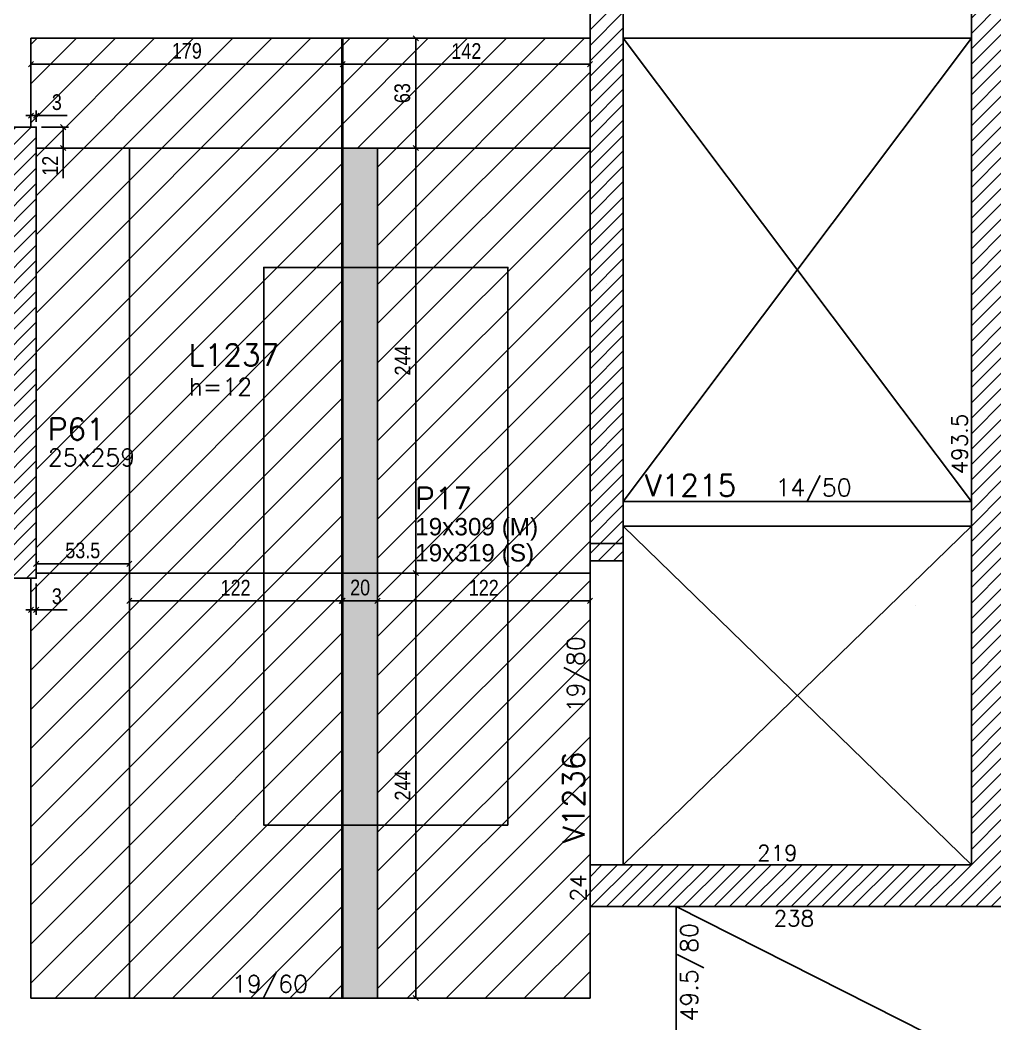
# Model space of a CAD drawing. Extents: x -3557 to 8661, y -614 to 3008.
# Drawn here: x -2554 to -1994, y 425 to 1001 of the extents above; entities that cross this region are included whole.
import ezdxf

# ---------------------------------------------------------------- set-up
doc = ezdxf.new("R2010")
doc.units = 0
for name, color, linetype in [('242', 12, 'Continuous'), ('COTA', 241, 'Continuous'), ('F-LAJES-DIM', 2, 'Continuous'), ('F-LAJES-NOME', 4, 'Continuous'), ('F-PILARES-DIM', 172, 'Continuous'), ('F-PILARES-HACH', 174, 'Continuous'), ('F-PILARES-NOME', 170, 'Continuous'), ('F-PILARES-S', 170, 'Continuous'), ('F-PILARES-V', 170, 'Continuous'), ('F-VIGAS', 3, 'Continuous'), ('F-VIGAS-DIM', 2, 'Continuous'), ('F-VIGAS-NOME', 4, 'Continuous'), ('F-VÃO', 1, 'Continuous'), ('Painéis', 200, 'Continuous')]:
    doc.layers.add(name, color=color, linetype=linetype)
doc.layers.add('Hachura', color=251, linetype='Continuous', lineweight=9)
doc.styles.add('COTA TECNICA-50', font='techl___.ttf', dxfattribs={"height": 9})
doc.styles.add('MCP', font='romans.shx')
doc.styles.get("Standard").update_dxf_attribs({"font": 'arial.ttf'})
doc.dimstyles.new('COTA PAINEL-50', dxfattribs={"dimtxt": 9, "dimasz": 3, "dimexe": 3, "dimexo": 3, "dimgap": 3, "dimtad": 1, "dimdec": 1, "dimzin": 12, "dimdsep": 46, "dimtxsty": 'COTA TECNICA-50', "dimblk1": 'OBLIQUE', "dimblk2": 'OBLIQUE', "dimsah": 1, "dimcen": 0.9, "dimclrd": 4, "dimclre": 4, "dimclrt": 240, "dimadec": 1, "dimazin": 3, "dimtfac": 1, "dimtdec": 1, "dimtmove": 0, "dimatfit": 3, "dimfxl": 1, "dimtolj": 1, "dimtzin": 12, "dimarcsym": 0})
pattern_1 = [(45, (-2007.842, 515.9404), (-4.419417, 4.419417), [])]
pattern_2 = [(45, (-5980.992, -425.763), (-11.22532, 11.22532), [])]

# ---------------------------------------------------------------- blocks, each defined once
blk = doc.blocks.new('_Oblique')
at = {"color": 0, "linetype": 'ByBlock', "lineweight": -2}
blk.add_line((-0.5, -0.5), (0.5, 0.5), dxfattribs=at)
blk = doc.blocks.new('*D140')
at = {"layer": 'COTA', "color": 4, "lineweight": -2, "transparency": 16777216}
for p, q in [((-2544.84, 686.44), (-2544.84, 691.67)), ((-2491.34, 686.44), (-2491.34, 691.67)), ((-2544.84, 688.67), (-2491.34, 688.67))]:
    blk.add_line(p, q, dxfattribs=at)
at = {"layer": 'Defpoints', "color": 0, "transparency": 16777216}
for p in [(-2491.34, 688.67), (-2544.84, 683.44), (-2491.34, 683.44)]:
    blk.add_point(p, dxfattribs=at)
at = {"layer": 'COTA', "color": 4, "lineweight": -2, "transparency": 16777216, "xscale": 3, "yscale": 3, "zscale": 3, "rotation": 180}
blk.add_blockref('_Oblique', (-2544.84, 688.67), dxfattribs=at)
at = {"layer": 'COTA', "color": 4, "lineweight": -2, "transparency": 16777216, "xscale": 3, "yscale": 3, "zscale": 3}
blk.add_blockref('_Oblique', (-2491.34, 688.67), dxfattribs=at)
at = {"layer": 'COTA', "color": 240, "transparency": 16777216, "insert": (-2518.09, 696.37), "char_height": 9, "attachment_point": 5, "style": 'COTA TECNICA-50'}
blk.add_mtext('\\A1;53.5', dxfattribs=at)
blk = doc.blocks.new('*D141')
at = {"layer": 'COTA', "color": 4, "lineweight": -2, "transparency": 16777216}
for p, q in [((-2491.34, 680.44), (-2491.34, 664.47)), ((-2369.34, 680.44), (-2369.34, 664.47)), ((-2491.34, 667.47), (-2369.34, 667.47))]:
    blk.add_line(p, q, dxfattribs=at)
at = {"layer": 'Defpoints', "color": 0, "transparency": 16777216}
for p in [(-2491.34, 683.44), (-2369.34, 683.44), (-2369.34, 667.47)]:
    blk.add_point(p, dxfattribs=at)
at = {"layer": 'COTA', "color": 4, "lineweight": -2, "transparency": 16777216, "xscale": 3, "yscale": 3, "zscale": 3, "rotation": 180}
blk.add_blockref('_Oblique', (-2491.34, 667.47), dxfattribs=at)
at = {"layer": 'COTA', "color": 4, "lineweight": -2, "transparency": 16777216, "xscale": 3, "yscale": 3, "zscale": 3}
blk.add_blockref('_Oblique', (-2369.34, 667.47), dxfattribs=at)
at = {"layer": 'COTA', "color": 240, "transparency": 16777216, "insert": (-2430.34, 675.02), "char_height": 9, "attachment_point": 5, "style": 'COTA TECNICA-50'}
blk.add_mtext('\\A1;122', dxfattribs=at)
blk = doc.blocks.new('*D142')
at = {"layer": 'COTA', "color": 4, "lineweight": -2, "transparency": 16777216}
for p, q in [((-2368.84, 680.44), (-2368.84, 664.47)), ((-2348.84, 680.44), (-2348.84, 664.47)), ((-2368.84, 667.47), (-2348.84, 667.47))]:
    blk.add_line(p, q, dxfattribs=at)
at = {"layer": 'Defpoints', "color": 0, "transparency": 16777216}
for p in [(-2368.84, 683.44), (-2348.84, 683.44), (-2348.84, 667.47)]:
    blk.add_point(p, dxfattribs=at)
at = {"layer": 'COTA', "color": 4, "lineweight": -2, "transparency": 16777216, "xscale": 3, "yscale": 3, "zscale": 3, "rotation": 180}
blk.add_blockref('_Oblique', (-2368.84, 667.47), dxfattribs=at)
at = {"layer": 'COTA', "color": 4, "lineweight": -2, "transparency": 16777216, "xscale": 3, "yscale": 3, "zscale": 3}
blk.add_blockref('_Oblique', (-2348.84, 667.47), dxfattribs=at)
at = {"layer": 'COTA', "color": 240, "transparency": 16777216, "insert": (-2358.84, 675.06), "char_height": 9, "attachment_point": 5, "style": 'COTA TECNICA-50'}
blk.add_mtext('\\A1;20', dxfattribs=at)
blk = doc.blocks.new('*D143')
at = {"layer": 'COTA', "color": 4, "lineweight": -2, "transparency": 16777216}
for p, q in [((-2348.84, 680.44), (-2348.84, 664.47)), ((-2226.84, 680.44), (-2226.84, 664.47)), ((-2348.84, 667.47), (-2226.84, 667.47))]:
    blk.add_line(p, q, dxfattribs=at)
at = {"layer": 'Defpoints', "color": 0, "transparency": 16777216}
for p in [(-2348.84, 683.44), (-2226.84, 683.44), (-2226.84, 667.47)]:
    blk.add_point(p, dxfattribs=at)
at = {"layer": 'COTA', "color": 4, "lineweight": -2, "transparency": 16777216, "xscale": 3, "yscale": 3, "zscale": 3, "rotation": 180}
blk.add_blockref('_Oblique', (-2348.84, 667.47), dxfattribs=at)
at = {"layer": 'COTA', "color": 4, "lineweight": -2, "transparency": 16777216, "xscale": 3, "yscale": 3, "zscale": 3}
blk.add_blockref('_Oblique', (-2226.84, 667.47), dxfattribs=at)
at = {"layer": 'COTA', "color": 240, "transparency": 16777216, "insert": (-2287.84, 675.02), "char_height": 9, "attachment_point": 5, "style": 'COTA TECNICA-50'}
blk.add_mtext('\\A1;122', dxfattribs=at)
blk = doc.blocks.new('*D144')
at = {"layer": 'COTA', "color": 4, "lineweight": -2, "transparency": 16777216}
for p, q in [((-2345.84, 683.44), (-2323.9, 683.44)), ((-2326.9, 439.44), (-2326.9, 683.44)), ((-2345.84, 439.44), (-2323.9, 439.44))]:
    blk.add_line(p, q, dxfattribs=at)
at = {"layer": 'Defpoints', "color": 0, "transparency": 16777216}
for p in [(-2348.84, 683.44), (-2326.9, 683.44), (-2348.84, 439.44)]:
    blk.add_point(p, dxfattribs=at)
at = {"layer": 'COTA', "color": 4, "lineweight": -2, "transparency": 16777216, "xscale": 3, "yscale": 3, "zscale": 3}
for p, rotation in [((-2326.9, 683.44), 90), ((-2326.9, 439.44), 270)]:
    blk.add_blockref('_Oblique', p, dxfattribs=dict(at, rotation=rotation))
at = {"layer": 'COTA', "color": 240, "transparency": 16777216, "insert": (-2334.46, 561.44), "char_height": 9, "attachment_point": 5, "rotation": 90, "style": 'COTA TECNICA-50'}
blk.add_mtext('\\A1;244', dxfattribs=at)
blk = doc.blocks.new('*D145')
at = {"layer": 'COTA', "color": 4, "lineweight": -2, "transparency": 16777216}
for p, q in [((-2345.84, 927.44), (-2323.9, 927.44)), ((-2326.9, 683.44), (-2326.9, 927.44)), ((-2345.84, 683.44), (-2323.9, 683.44))]:
    blk.add_line(p, q, dxfattribs=at)
at = {"layer": 'Defpoints', "color": 0, "transparency": 16777216}
for p in [(-2348.84, 927.44), (-2326.9, 927.44), (-2348.84, 683.44)]:
    blk.add_point(p, dxfattribs=at)
at = {"layer": 'COTA', "color": 4, "lineweight": -2, "transparency": 16777216, "xscale": 3, "yscale": 3, "zscale": 3}
for p, rotation in [((-2326.9, 927.44), 90), ((-2326.9, 683.44), 270)]:
    blk.add_blockref('_Oblique', p, dxfattribs=dict(at, rotation=rotation))
at = {"layer": 'COTA', "color": 240, "transparency": 16777216, "insert": (-2334.46, 805.44), "char_height": 9, "attachment_point": 5, "rotation": 90, "style": 'COTA TECNICA-50'}
blk.add_mtext('\\A1;244', dxfattribs=at)
blk = doc.blocks.new('*D146')
at = {"layer": 'COTA', "color": 4, "lineweight": -2, "transparency": 16777216}
for p, q in [((-2326.9, 927.44), (-2326.9, 990.44)), ((-2345.84, 927.44), (-2323.9, 927.44))]:
    blk.add_line(p, q, dxfattribs=at)
at = {"layer": 'Defpoints', "color": 0, "transparency": 16777216}
for p in [(-2326.9, 990.44), (-2326.9, 990.44), (-2348.84, 927.44)]:
    blk.add_point(p, dxfattribs=at)
at = {"layer": 'COTA', "color": 4, "lineweight": -2, "transparency": 16777216, "xscale": 3, "yscale": 3, "zscale": 3}
for p, rotation in [((-2326.9, 990.44), 90), ((-2326.9, 927.44), 270)]:
    blk.add_blockref('_Oblique', p, dxfattribs=dict(at, rotation=rotation))
at = {"layer": 'COTA', "color": 240, "transparency": 16777216, "insert": (-2334.59, 958.94), "char_height": 9, "attachment_point": 5, "rotation": 90, "style": 'COTA TECNICA-50'}
blk.add_mtext('\\A1;63', dxfattribs=at)
blk = doc.blocks.new('*D147')
at = {"layer": 'COTA', "color": 4, "lineweight": -2, "transparency": 16777216}
for p, q in [((-2547.84, 987.44), (-2547.84, 972.57)), ((-2368.84, 987.44), (-2368.84, 972.57)), ((-2547.84, 975.57), (-2368.84, 975.57))]:
    blk.add_line(p, q, dxfattribs=at)
at = {"layer": 'Defpoints', "color": 0, "transparency": 16777216}
for p in [(-2547.84, 990.44), (-2368.84, 990.44), (-2368.84, 975.57)]:
    blk.add_point(p, dxfattribs=at)
at = {"layer": 'COTA', "color": 4, "lineweight": -2, "transparency": 16777216, "xscale": 3, "yscale": 3, "zscale": 3, "rotation": 180}
blk.add_blockref('_Oblique', (-2547.84, 975.57), dxfattribs=at)
at = {"layer": 'COTA', "color": 4, "lineweight": -2, "transparency": 16777216, "xscale": 3, "yscale": 3, "zscale": 3}
blk.add_blockref('_Oblique', (-2368.84, 975.57), dxfattribs=at)
at = {"layer": 'COTA', "color": 240, "transparency": 16777216, "insert": (-2458.34, 983.16), "char_height": 9, "attachment_point": 5, "style": 'COTA TECNICA-50'}
blk.add_mtext('\\A1;179', dxfattribs=at)
blk = doc.blocks.new('*D148')
at = {"layer": 'COTA', "color": 4, "lineweight": -2, "transparency": 16777216}
for p, q in [((-2368.84, 987.44), (-2368.84, 972.57)), ((-2226.84, 987.44), (-2226.84, 972.57)), ((-2368.84, 975.57), (-2226.84, 975.57))]:
    blk.add_line(p, q, dxfattribs=at)
at = {"layer": 'Defpoints', "color": 0, "transparency": 16777216}
for p in [(-2368.84, 990.44), (-2226.84, 990.44), (-2226.84, 975.57)]:
    blk.add_point(p, dxfattribs=at)
at = {"layer": 'COTA', "color": 4, "lineweight": -2, "transparency": 16777216, "xscale": 3, "yscale": 3, "zscale": 3, "rotation": 180}
blk.add_blockref('_Oblique', (-2368.84, 975.57), dxfattribs=at)
at = {"layer": 'COTA', "color": 4, "lineweight": -2, "transparency": 16777216, "xscale": 3, "yscale": 3, "zscale": 3}
blk.add_blockref('_Oblique', (-2226.84, 975.57), dxfattribs=at)
at = {"layer": 'COTA', "color": 240, "transparency": 16777216, "insert": (-2297.84, 983.13), "char_height": 9, "attachment_point": 5, "style": 'COTA TECNICA-50'}
blk.add_mtext('\\A1;142', dxfattribs=at)
blk = doc.blocks.new('*D149')
at = {"layer": 'COTA', "color": 4, "lineweight": -2, "transparency": 16777216}
for p, q in [((-2547.84, 946.02), (-2550.84, 946.02)), ((-2547.84, 942.44), (-2547.84, 949.02)), ((-2547.84, 946.02), (-2544.84, 946.02)), ((-2544.84, 942.44), (-2544.84, 949.02)), ((-2544.84, 946.02), (-2527.14, 946.02))]:
    blk.add_line(p, q, dxfattribs=at)
at = {"layer": 'Defpoints', "color": 0, "transparency": 16777216}
for p in [(-2544.84, 946.02), (-2547.84, 939.44), (-2544.84, 939.44)]:
    blk.add_point(p, dxfattribs=at)
at = {"layer": 'COTA', "color": 4, "lineweight": -2, "transparency": 16777216, "xscale": 3, "yscale": 3, "zscale": 3}
blk.add_blockref('_Oblique', (-2547.84, 946.02), dxfattribs=at)
at = {"layer": 'COTA', "color": 4, "lineweight": -2, "transparency": 16777216, "xscale": 3, "yscale": 3, "zscale": 3, "rotation": 180}
blk.add_blockref('_Oblique', (-2544.84, 946.02), dxfattribs=at)
at = {"layer": 'COTA', "color": 240, "transparency": 16777216, "insert": (-2532.99, 953.72), "char_height": 9, "attachment_point": 5, "style": 'COTA TECNICA-50'}
blk.add_mtext('\\A1;3', dxfattribs=at)
blk = doc.blocks.new('*D150')
at = {"layer": 'COTA', "color": 4, "lineweight": -2, "transparency": 16777216}
for p, q in [((-2541.84, 939.44), (-2526.32, 939.44)), ((-2529.32, 939.44), (-2529.32, 927.44)), ((-2541.84, 927.44), (-2526.32, 927.44)), ((-2529.32, 927.44), (-2529.32, 910.06))]:
    blk.add_line(p, q, dxfattribs=at)
at = {"layer": 'Defpoints', "color": 0, "transparency": 16777216}
for p in [(-2544.84, 939.44), (-2544.84, 927.44), (-2529.32, 927.44)]:
    blk.add_point(p, dxfattribs=at)
at = {"layer": 'COTA', "color": 4, "lineweight": -2, "transparency": 16777216, "xscale": 3, "yscale": 3, "zscale": 3}
for p, rotation in [((-2529.32, 939.44), 90), ((-2529.32, 927.44), 270)]:
    blk.add_blockref('_Oblique', p, dxfattribs=dict(at, rotation=rotation))
at = {"layer": 'COTA', "color": 240, "transparency": 16777216, "insert": (-2536.87, 917.25), "char_height": 9, "attachment_point": 5, "rotation": 90, "style": 'COTA TECNICA-50'}
blk.add_mtext('\\A1;12', dxfattribs=at)
blk = doc.blocks.new('*D151')
at = {"layer": 'COTA', "color": 4, "lineweight": -2, "transparency": 16777216}
for p, q in [((-2547.84, 677.44), (-2547.84, 659.37)), ((-2544.84, 677.44), (-2544.84, 659.37)), ((-2547.84, 662.37), (-2550.84, 662.37)), ((-2547.84, 662.37), (-2544.84, 662.37)), ((-2544.84, 662.37), (-2527.14, 662.37))]:
    blk.add_line(p, q, dxfattribs=at)
at = {"layer": 'Defpoints', "color": 0, "transparency": 16777216}
for p in [(-2547.84, 680.44), (-2544.84, 680.44), (-2544.84, 662.37)]:
    blk.add_point(p, dxfattribs=at)
at = {"layer": 'COTA', "color": 4, "lineweight": -2, "transparency": 16777216, "xscale": 3, "yscale": 3, "zscale": 3}
blk.add_blockref('_Oblique', (-2547.84, 662.37), dxfattribs=at)
at = {"layer": 'COTA', "color": 4, "lineweight": -2, "transparency": 16777216, "xscale": 3, "yscale": 3, "zscale": 3, "rotation": 180}
blk.add_blockref('_Oblique', (-2544.84, 662.37), dxfattribs=at)
at = {"layer": 'COTA', "color": 240, "transparency": 16777216, "insert": (-2532.99, 670.07), "char_height": 9, "attachment_point": 5, "style": 'COTA TECNICA-50'}
blk.add_mtext('\\A1;3', dxfattribs=at)

msp = doc.modelspace()

# ---------------------------------------------------------------- hatches: boundary and pattern name
at = {"layer": 'F-PILARES-HACH', "linetype": 'Continuous'}
h = msp.add_hatch(dxfattribs=at)
h.set_pattern_fill('ANSI31', color=256, scale=50, style=0)
h.set_pattern_definition(pattern_1)
h.paths.add_polyline_path([(-2226.84, 690.44), (-2207.84, 690.44), (-2207.84, 1009.44), (-2226.84, 1009.44)], flags=16)
h = msp.add_hatch(dxfattribs=at)
h.set_pattern_fill('ANSI31', color=256, scale=50, style=0)
h.set_pattern_definition(pattern_1)
h.paths.add_polyline_path([(-2226.84, 700.44), (-2207.84, 700.44), (-2207.84, 1009.44), (-2226.84, 1009.44)], flags=16)
h = msp.add_hatch(dxfattribs=at)
h.set_pattern_fill('ANSI31', color=256, scale=50, style=0)
h.set_pattern_definition(pattern_1)
h.paths.add_polyline_path([(-1988.84, 491.94), (-1988.84, 1009.44), (-2007.84, 1009.44), (-2007.84, 515.94), (-2226.84, 515.94), (-2226.84, 491.94)], flags=16)
h = msp.add_hatch(dxfattribs=at)
h.set_pattern_fill('ANSI31', color=256, scale=50, style=0)
h.set_pattern_definition(pattern_1)
h.paths.add_polyline_path([(-2569.84, 680.44), (-2544.84, 680.44), (-2544.84, 939.44), (-2569.84, 939.44)], flags=16)
at = {"layer": 'Hachura', "linetype": 'ByBlock'}
h = msp.add_hatch(dxfattribs=at)
h.set_pattern_fill('ANSI31', color=256, scale=5)
h.set_pattern_definition(pattern_2)
h.paths.add_polyline_path([(-2369.34, 927.44), (-2369.34, 990.44), (-2547.84, 990.44), (-2547.84, 939.44), (-2544.84, 939.44), (-2544.84, 927.44)])
h.paths.add_polyline_path([(-2491.34, 927.44), (-2491.34, 683.44), (-2369.34, 683.44), (-2369.34, 927.44)])
h.paths.add_polyline_path([(-2368.84, 990.44), (-2368.84, 927.44), (-2226.84, 927.44), (-2226.84, 990.44)])
h.paths.add_polyline_path([(-2226.84, 927.44), (-2348.84, 927.44), (-2348.84, 683.44), (-2226.84, 683.44), (-2226.84, 700.44)])
h.paths.add_polyline_path([(-2544.84, 683.44), (-2491.34, 683.44), (-2491.34, 927.44), (-2544.84, 927.44)])
h.paths.add_polyline_path([(-2491.34, 439.44), (-2369.34, 439.44), (-2369.34, 683.44), (-2491.34, 683.44)])
h.paths.add_polyline_path([(-2348.84, 439.44), (-2226.84, 439.44), (-2226.84, 491.94), (-2226.84, 515.94), (-2226.84, 683.44), (-2348.84, 683.44)])
h = msp.add_hatch(color=256, dxfattribs=at)
h.dxf.hatch_style = 1
h.paths.add_polyline_path([(-2348.84, 927.44), (-2368.84, 927.44), (-2368.84, 683.44), (-2348.84, 683.44)])
h.paths.add_polyline_path([(-2348.84, 683.44), (-2368.84, 683.44), (-2368.84, 439.44), (-2348.84, 439.44)])
h = msp.add_hatch(dxfattribs=at)
h.set_pattern_fill('ANSI31', color=256, scale=5)
h.set_pattern_definition(pattern_2)
h.paths.add_polyline_path([(-2491.34, 683.44), (-2544.84, 683.44), (-2544.84, 680.44), (-2547.84, 680.44), (-2547.84, 439.44), (-2491.34, 439.44)])

# ---------------------------------------------------------------- linework, layer by layer
at = {"layer": '242', "linetype": 'Continuous'}
for p, q in [((-2217.34, 854.94), (-2217.34, 854.94)), ((-2217.34, 849.94), (-2217.34, 849.94)), ((-2039.79, 664.74), (-2039.79, 664.74)), ((-1998.34, 503.94), (-1998.34, 503.94))]:
    msp.add_line(p, q, dxfattribs=at)
at = {"layer": 'COTA'}
msp.add_lwpolyline([(-2274.02, 538.72), (-2414.16, 538.72), (-2414.16, 858.89), (-2274.02, 858.89)], close=True, dxfattribs=at)
at = {"layer": 'F-PILARES-S', "linetype": 'Continuous'}
for points in [[(-2226.84, 700.44), (-2207.84, 700.44), (-2207.84, 1009.44), (-2226.84, 1009.44), (-2226.84, 700.44)], [(-1988.84, 491.94), (-1988.84, 1009.44), (-2007.84, 1009.44), (-2007.84, 515.94), (-2226.84, 515.94), (-2226.84, 491.94), (-1988.84, 491.94)], [(-2569.84, 680.44), (-2544.84, 680.44), (-2544.84, 939.44), (-2569.84, 939.44), (-2569.84, 680.44)]]:
    msp.add_lwpolyline(points, dxfattribs=at)
at = {"layer": 'F-PILARES-V', "linetype": 'Continuous'}
msp.add_lwpolyline([(-2226.84, 690.44), (-2207.84, 690.44), (-2207.84, 1009.44), (-2226.84, 1009.44), (-2226.84, 690.44)], dxfattribs=at)
at = {"layer": 'F-VIGAS'}
for points in [[(-2547.84, 939.44), (-2547.84, 990.44)], [(-2547.84, 990.44), (-2226.84, 990.44)], [(-2207.84, 990.44), (-2007.84, 990.44)], [(-2007.84, 724.44), (-2207.84, 724.44)], [(-2207.84, 710.44), (-2007.84, 710.44)], [(-2226.84, 700.44), (-2226.84, 515.94)], [(-2207.84, 515.94), (-2207.84, 700.44)], [(-2547.84, 439.44), (-2547.84, 680.44)], [(-2226.84, 491.94), (-2226.84, 439.44)], [(-2177.34, 429.94), (-2177.34, 491.94)], [(-2226.84, 439.44), (-2547.84, 439.44)], [(-2177.34, 170.44), (-2177.34, 429.94)]]:
    msp.add_lwpolyline(points, dxfattribs=at)
at = {"layer": 'F-VÃO'}
for p, q in [((-2207.84, 724.44), (-2007.84, 990.44)), ((-2207.84, 990.44), (-2007.84, 724.44)), ((-2207.84, 515.94), (-2007.84, 710.44)), ((-2207.84, 710.44), (-2007.84, 515.94)), ((-2177.34, 491.94), (-1442.34, 120.94))]:
    msp.add_line(p, q, dxfattribs=at)
at = {"layer": 'Painéis'}
for points in [[(-2369.34, 990.44), (-2369.34, 439.44)], [(-2368.84, 990.44), (-2368.84, 439.44)], [(-2226.84, 927.44), (-2544.84, 927.44)], [(-2491.34, 927.44), (-2491.34, 439.44)], [(-2348.84, 927.44), (-2348.84, 439.44)], [(-2226.84, 683.44), (-2544.84, 683.44)]]:
    msp.add_lwpolyline(points, dxfattribs=at)

# ---------------------------------------------------------------- texts
at = {"layer": 'F-LAJES-DIM', "linetype": 'Continuous', "style": 'MCP'}
msp.add_text('h=12', height=10, dxfattribs=at).set_placement((-2457.26, 785.39))
at = {"layer": 'F-LAJES-NOME', "linetype": 'Continuous', "style": 'MCP'}
msp.add_text('L1237', height=12.5, dxfattribs=at).set_placement((-2457.26, 802.39))
at = {"layer": 'F-PILARES-DIM', "linetype": 'Continuous', "style": 'MCP'}
for s, p in [('493.5', (-2010.09, 740.19)), ('24', (-2229.09, 494.94))]:
    msp.add_text(s, height=9, rotation=90, dxfattribs=at).set_placement(p)
for s, height, p in [('25x259', 10, (-2538.13, 744.8)), ('219', 9, (-2130.84, 518.19)), ('238', 9, (-2121.34, 480.69))]:
    msp.add_text(s, height=height, dxfattribs=at).set_placement(p)
at = {"layer": 'F-PILARES-DIM', "linetype": 'Continuous'}
for s, p in [('19x309 (M)', (-2327.24, 705.07)), ('19x319 (S)', (-2327.24, 690.07))]:
    msp.add_text(s, height=10, dxfattribs=at).set_placement(p)
at = {"layer": 'F-PILARES-NOME', "linetype": 'Continuous', "style": 'MCP'}
for s, p in [('P61', (-2538.13, 759.8)), ('P17', (-2327.24, 720.07))]:
    msp.add_text(s, height=12.5, dxfattribs=at).set_placement(p)
at = {"layer": 'F-VIGAS-DIM', "linetype": 'Continuous', "style": 'MCP'}
for s, p in [('14/50', (-2120.34, 727.57)), ('19/60', (-2432.49, 442.57))]:
    msp.add_text(s, height=10, dxfattribs=at).set_placement(p)
for s, p in [('19/80', (-2229.97, 603.44)), ('49.5/80', (-2164.84, 425.94))]:
    msp.add_text(s, height=10, rotation=90, dxfattribs=at).set_placement(p)
at = {"layer": 'F-VIGAS-NOME', "linetype": 'Continuous', "style": 'MCP'}
msp.add_text('V1215', height=12.5, dxfattribs=at).set_placement((-2195.34, 727.57))
msp.add_text('V1236', height=12.5, rotation=90, dxfattribs=at).set_placement((-2229.97, 528.44))

# ---------------------------------------------------------------- dimensions: what is measured, and where the dimension line sits
at = {"layer": 'COTA'}
for base, p1, p2, picture, middle in [((-2326.9, 990.44), (-2348.84, 927.44), (-2326.9, 990.44), '*D146', (-2334.59, 958.94)), ((-2326.9, 927.44), (-2348.84, 683.44), (-2348.84, 927.44), '*D145', (-2334.46, 805.44))]:
    dim = msp.add_linear_dim(base=base, p1=p1, p2=p2, angle=90, dimstyle='COTA PAINEL-50', override={"dimtmove": 1}, dxfattribs=at)
    dim.commit()
    dim.dimension.update_dxf_attribs({"geometry": picture, "text_midpoint": middle})
for base, p1, p2, picture, middle in [((-2368.84, 975.57), (-2547.84, 990.44), (-2368.84, 990.44), '*D147', (-2458.34, 983.16)), ((-2544.84, 946.02), (-2547.84, 939.44), (-2544.84, 939.44), '*D149', (-2532.99, 953.72)), ((-2491.34, 688.67), (-2544.84, 683.44), (-2491.34, 683.44), '*D140', (-2518.09, 696.37)), ((-2544.84, 662.37), (-2547.84, 680.44), (-2544.84, 680.44), '*D151', (-2532.99, 670.07)), ((-2348.84, 667.47), (-2368.84, 683.44), (-2348.84, 683.44), '*D142', (-2358.84, 675.06))]:
    dim = msp.add_linear_dim(base=base, p1=p1, p2=p2, dimstyle='COTA PAINEL-50', dxfattribs=at)
    dim.commit()
    dim.dimension.update_dxf_attribs({"geometry": picture, "text_midpoint": middle})
for base, p1, p2, picture, middle in [((-2226.84, 975.57), (-2368.84, 990.44), (-2226.84, 990.44), '*D148', (-2297.84, 983.13)), ((-2369.34, 667.47), (-2491.34, 683.44), (-2369.34, 683.44), '*D141', (-2430.34, 675.02)), ((-2226.84, 667.47), (-2348.84, 683.44), (-2226.84, 683.44), '*D143', (-2287.84, 675.02))]:
    dim = msp.add_linear_dim(base=base, p1=p1, p2=p2, dimstyle='COTA PAINEL-50', override={"dimtmove": 1}, dxfattribs=at)
    dim.commit()
    dim.dimension.update_dxf_attribs({"geometry": picture, "text_midpoint": middle})
for base, p1, p2, picture, middle in [((-2529.32, 927.44), (-2544.84, 939.44), (-2544.84, 927.44), '*D150', (-2536.87, 917.25)), ((-2326.9, 683.44), (-2348.84, 439.44), (-2348.84, 683.44), '*D144', (-2334.46, 561.44))]:
    dim = msp.add_linear_dim(base=base, p1=p1, p2=p2, angle=90, dimstyle='COTA PAINEL-50', dxfattribs=at)
    dim.commit()
    dim.dimension.update_dxf_attribs({"geometry": picture, "text_midpoint": middle})

doc.saveas('drawing.dxf')
